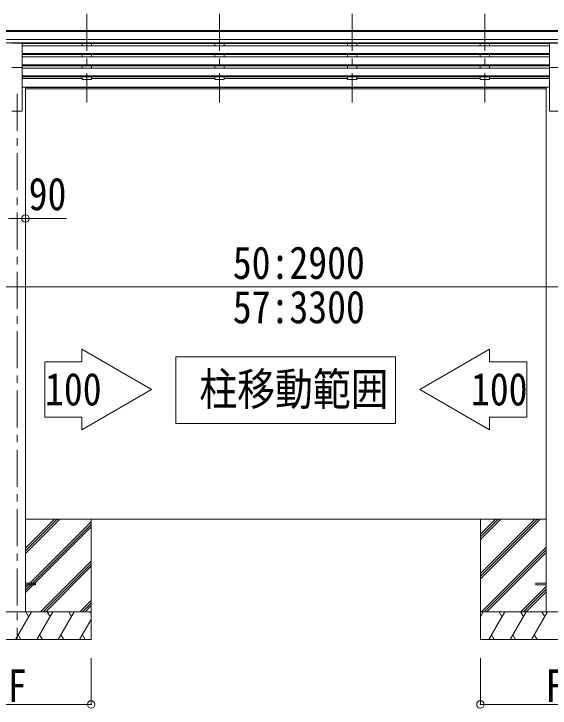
# Model space of a CAD drawing. Units: millimetres at full size, sheet at 1:40; details may follow other scales. Extents: x -29423 to 3259, y -7760 to 7760.
# Drawn here: x -2819 to 74, y -2330 to 1415 of the extents above; entities that cross this region are included whole.
import ezdxf
from ezdxf.enums import TextEntityAlignment as Align

# ---------------------------------------------------------------- set-up
doc = ezdxf.new("R2010")
doc.units = ezdxf.units.MM
doc.header["$LTSCALE"] = 40
doc.header["$PDMODE"] = 32
doc.header["$PDSIZE"] = 40
doc.linetypes.add('CHAIN1', pattern=[8, 5, -1, 1, -1])
for name, color, linetype, lineweight in [('0-0_0', 7, 'Continuous', 9), ('0-1_本体', 5, 'CHAIN1', 9), ('0-3_ELV2', 4, 'Continuous', 9), ('0-6_OTH_LINE', 6, 'Continuous', 9)]:
    doc.layers.add(name, color=color, linetype=linetype, lineweight=lineweight)
doc.styles.add('ＭＳ ゴシック', font='')
doc.styles.get('ＭＳ ゴシック').set_extended_font_data('MS Gothic')

msp = doc.modelspace()

# ---------------------------------------------------------------- linework, layer by layer
at = {"layer": '0-0_0'}
for p, q in [((-2756.78, -1309.72), (52.82, -1309.72)), ((-2756.78, -1495.35), (-2571.15, -1309.72)), ((-2756.78, -1481.21), (-2585.3, -1309.72)), ((-2756.78, -1467.07), (-2599.44, -1309.72)), ((-2401.98, -1309.72), (-2401.98, -1959.72)), ((-301.98, -1603.9), (-7.8, -1309.72)), ((-301.98, -1618.04), (6.34, -1309.72)), ((-301.98, -1632.18), (20.48, -1309.72)), ((-301.98, -1420.05), (-191.65, -1309.72)), ((-301.98, -1405.91), (-205.8, -1309.72)), ((-301.98, -1391.77), (-219.94, -1309.72)), ((-2756.78, -1679.2), (-2401.98, -1324.4)), ((-2756.78, -1693.34), (-2401.98, -1338.54)), ((-2754.52, -1705.22), (-2401.98, -1352.69)), ((-295.68, -1809.72), (52.82, -1461.23)), ((-281.53, -1809.72), (52.82, -1475.38)), ((-267.39, -1809.72), (52.82, -1489.52)), ((-2675.18, -1809.72), (-2401.98, -1536.53)), ((-2661.03, -1809.72), (-2401.98, -1550.67)), ((-2646.89, -1809.72), (-2401.98, -1564.82)), ((-83.54, -1809.72), (52.82, -1673.36)), ((-69.4, -1809.72), (52.82, -1687.51)), ((-55.26, -1809.72), (52.82, -1701.65)), ((-2463.04, -1809.72), (-2401.98, -1748.66)), ((-2448.9, -1809.72), (-2401.98, -1762.81)), ((-2434.76, -1809.72), (-2401.98, -1776.95)), ((-2401.98, -1809.72), (-3201.98, -1809.72)), ((-2810.83, -1959.72), (-2724.23, -1809.72)), ((-2739.23, -1835.7), (-2754.23, -1809.72)), ((-2695.36, -1959.72), (-2608.76, -1809.72)), ((-2623.76, -1835.7), (-2638.76, -1809.72)), ((-2579.89, -1959.72), (-2493.28, -1809.72)), ((-2523.29, -1809.72), (-2508.29, -1835.7)), ((-2407.82, -1809.72), (-2401.98, -1819.82)), ((498.02, -1809.72), (-301.98, -1809.72)), ((-301.98, -1837.22), (-286.11, -1809.72)), ((-257.24, -1959.72), (-170.64, -1809.72)), ((-185.64, -1835.7), (-200.64, -1809.72)), ((-141.77, -1959.72), (-55.17, -1809.72)), ((-70.17, -1835.7), (-85.17, -1809.72)), ((-26.3, -1959.72), (60.3, -1809.72)), ((45.3, -1835.7), (30.3, -1809.72)), ((-2464.42, -1959.72), (-2401.98, -1851.58)), ((-2795.83, -1933.74), (-2780.83, -1959.72)), ((-2680.36, -1933.74), (-2665.36, -1959.72)), ((-2564.89, -1933.74), (-2549.89, -1959.72)), ((-2449.42, -1933.74), (-2434.42, -1959.72)), ((-242.24, -1933.74), (-227.24, -1959.72)), ((-126.77, -1933.74), (-111.77, -1959.72)), ((-11.3, -1933.74), (3.7, -1959.72))]:
    msp.add_line(p, q, dxfattribs=at)
for points in [[(-3201.98, -1309.72), (-3201.98, -1959.72), (-2401.98, -1959.72)], [(-301.98, -1309.72), (-301.98, -1959.72), (498.02, -1959.72)]]:
    msp.add_lwpolyline(points, dxfattribs=at)
at = {"layer": '0-1_本体'}
for p, q in [((-2425.98, 1414.68), (-2425.98, 937.16)), ((-1709.98, 1414.68), (-1709.98, 937.16)), ((-993.98, 1414.68), (-993.98, 937.16)), ((-277.98, 1414.68), (-277.98, 937.16)), ((-2801.98, 983.84), (-2801.98, -1959.72))]:
    msp.add_line(p, q, dxfattribs=at)
at = {"layer": '0-3_ELV2'}
for p, q in [((-3841.48, 1325.56), (1147.52, 1325.56)), ((-3841.48, 1320.34), (1147.52, 1320.34)), ((1147.52, 1276.81), (-3851.48, 1276.81)), ((1147.52, 1258.95), (-3851.48, 1258.95)), ((-2829.48, 1256.53), (-2774.48, 1256.53)), ((-2774.48, 1124.73), (-2774.48, 1256.53)), ((70.52, 1255.71), (-2774.48, 1255.71)), ((70.52, 1243.2), (-2774.48, 1243.2)), ((-2450.98, 1255.71), (-2450.98, 1243.2)), ((-2400.98, 1255.71), (-2400.98, 1243.3)), ((-1734.98, 1255.71), (-1734.98, 1243.2)), ((-1684.98, 1255.71), (-1684.98, 1243.3)), ((-1018.98, 1255.71), (-1018.98, 1243.2)), ((-968.98, 1255.71), (-968.98, 1243.3)), ((-302.98, 1255.71), (-302.98, 1243.2)), ((-252.98, 1255.71), (-252.98, 1243.3)), ((70.52, 1124.73), (70.52, 1256.53)), ((70.52, 1256.53), (125.52, 1256.53)), ((70.52, 1201.32), (-2774.48, 1201.32)), ((70.52, 1199.82), (-2774.48, 1199.82)), ((70.52, 1195.51), (-2774.48, 1195.51)), ((70.52, 1182.65), (-2774.48, 1182.65)), ((-2450.98, 1195.51), (-2450.98, 1182.65)), ((-2400.98, 1195.51), (-2400.98, 1182.65)), ((-1734.98, 1195.51), (-1734.98, 1182.65)), ((-1684.98, 1195.51), (-1684.98, 1182.65)), ((-1018.98, 1195.51), (-1018.98, 1182.65)), ((-968.98, 1195.51), (-968.98, 1182.65)), ((-302.98, 1195.51), (-302.98, 1182.65)), ((-252.98, 1195.51), (-252.98, 1182.65)), ((-2829.48, 1124.73), (-2774.48, 1124.73)), ((70.52, 1140.77), (-2774.48, 1140.77)), ((70.52, 1139.28), (-2774.48, 1139.28)), ((70.52, 1134.96), (-2774.48, 1134.96)), ((-2774.48, 1124.73), (-2774.48, 890.28)), ((-2450.98, 1134.96), (-2450.98, 1122.2)), ((-2400.98, 1134.96), (-2400.98, 1122.1)), ((-1734.98, 1134.96), (-1734.98, 1122.2)), ((-1684.98, 1134.96), (-1684.98, 1122.1)), ((-1018.98, 1134.96), (-1018.98, 1122.2)), ((-968.98, 1134.96), (-968.98, 1122.1)), ((-302.98, 1134.96), (-302.98, 1122.2)), ((-252.98, 1134.96), (-252.98, 1122.1)), ((70.52, 1124.73), (70.52, 890.28)), ((70.52, 1124.73), (125.52, 1124.73)), ((70.52, 1122.1), (-2774.48, 1122.1)), ((70.52, 1080.22), (-2774.48, 1080.22)), ((70.52, 1078.73), (-2774.48, 1078.73)), ((70.52, 1074.41), (-2774.48, 1074.41)), ((-2450.98, 1065.86), (-2774.48, 1065.86)), ((-2450.98, 1074.41), (-2450.98, 1060.92)), ((-2400.98, 1060.92), (-2450.98, 1060.92)), ((-2400.98, 1074.41), (-2400.98, 1060.92)), ((-1734.98, 1065.86), (-2400.98, 1065.86)), ((-1734.98, 1074.41), (-1734.98, 1060.92)), ((-1684.98, 1060.92), (-1734.98, 1060.92)), ((-1684.98, 1074.41), (-1684.98, 1060.92)), ((-1018.98, 1065.86), (-1684.98, 1065.86)), ((-1018.98, 1074.41), (-1018.98, 1060.92)), ((-968.98, 1060.92), (-1018.98, 1060.92)), ((-968.98, 1074.41), (-968.98, 1060.92)), ((-302.98, 1065.86), (-968.98, 1065.86)), ((-302.98, 1074.41), (-302.98, 1060.92)), ((-252.98, 1060.92), (-302.98, 1060.92)), ((-252.98, 1074.41), (-252.98, 1060.92)), ((70.52, 1065.86), (-252.98, 1065.86)), ((-2756.78, 1019.28), (-2774.48, 1019.28)), ((-2756.78, 1019.28), (-2756.78, -1809.72)), ((52.82, 1018.85), (-2756.78, 1018.85)), ((52.82, 1017.45), (-2756.78, 1017.45)), ((52.82, 1019.28), (70.52, 1019.28)), ((52.82, 1019.28), (52.82, -1809.72)), ((52.82, 1009.76), (-2756.78, 1009.76)), ((-2829.48, 890.28), (-2774.48, 890.28)), ((70.52, 890.28), (125.52, 890.28)), ((-2756.78, -1655.22), (-2701.98, -1655.22)), ((-2756.78, -1664.22), (-2701.98, -1664.22)), ((-2701.98, -1655.22), (-2701.98, -1664.22)), ((-1.98, -1655.22), (-1.98, -1664.22)), ((-1.98, -1655.22), (52.82, -1655.22)), ((-1.98, -1664.22), (52.82, -1664.22))]:
    msp.add_line(p, q, dxfattribs=at)
at = {"layer": '0-6_OTH_LINE'}
for p, q in [((-2847.18, 310.73), (-2756.78, 310.73)), ((1174.02, -57.22), (-4913.98, -57.22)), ((-2401.98, -2309.72), (-2401.98, -2059.74)), ((-2401.98, -2309.72), (-2401.98, -2059.74)), ((-301.98, -2309.72), (-301.98, -2059.74)), ((-301.98, -2309.72), (-301.98, -2059.74)), ((-3201.98, -2309.72), (-2401.98, -2309.72)), ((-3201.98, -2309.72), (-2401.98, -2309.72)), ((-301.98, -2309.72), (498.02, -2309.72)), ((-301.98, -2309.72), (498.02, -2309.72))]:
    msp.add_line(p, q, dxfattribs=at)
at = {"layer": '0-6_OTH_LINE', "lineweight": 18}
msp.add_line((-2756.78, 310.73), (-2534.84, 310.73), dxfattribs=at)
at = {"layer": '0-6_OTH_LINE', "color": 7}
for p, q in [((-2451.85, -394.23), (-2451.85, -461.43)), ((-252.12, -394.23), (-252.12, -461.43)), ((-1944.46, -795.23), (-1944.46, -435.23)), ((-1944.46, -435.23), (-759.51, -435.23)), ((-759.51, -435.23), (-759.51, -795.23)), ((-2451.85, -761.03), (-2652.25, -761.03)), ((-2451.85, -761.03), (-2451.85, -828.23)), ((-252.12, -761.03), (-51.72, -761.03)), ((-252.12, -761.03), (-252.12, -828.23)), ((-759.51, -795.23), (-1944.46, -795.23))]:
    msp.add_line(p, q, dxfattribs=at)
for points in [[(-2451.85, -828.23), (-2075.99, -611.23), (-2451.85, -394.23)], [(-252.12, -828.23), (-627.98, -611.23), (-252.12, -394.23)], [(-2451.85, -461.43), (-2652.25, -461.43), (-2652.25, -761.03)], [(-252.12, -461.43), (-51.72, -461.43), (-51.72, -761.03)]]:
    msp.add_lwpolyline(points, dxfattribs=at)
at = {"layer": '0-6_OTH_LINE'}
for p in [(-2756.78, 310.73), (-2401.98, -2309.72), (-301.98, -2309.72)]:
    msp.add_point(p, dxfattribs=at)

# ---------------------------------------------------------------- texts
at = {"layer": '0-6_OTH_LINE', "color": 7, "style": 'ＭＳ ゴシック', "width": 0.85}
for s, p in [('90', (-2739.3, 303.05)), ('50:2900', (-1637.69, -67.92)), ('57:3300', (-1637.69, -306.73)), ('100', (-2651.02, -749.99)), ('柱移動範囲', (-1817.96, -749.99)), ('100', (-352.95, -749.99)), ('F', (-2851.98, -2349.72)), ('F', (-2851.98, -2349.72)), ('F', (48.02, -2349.72)), ('F', (48.02, -2349.72))]:
    msp.add_text(s, height=176, dxfattribs=at).set_placement(p, align=Align.BOTTOM_LEFT)

doc.saveas('drawing.dxf')
